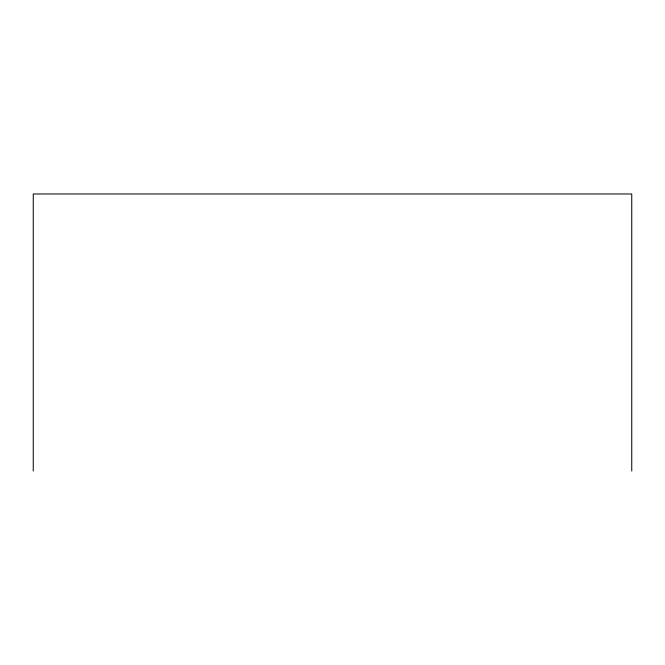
<?xml version="1.0" encoding="UTF-8"?>
<svg xmlns="http://www.w3.org/2000/svg" width="665" height="665" viewBox="0 0 665 665"><rect width="100%" height="100%" fill="white"/><g stroke="black" fill="none" stroke-linecap="round" stroke-linejoin="round"><path stroke-width="1" d="M631.75 471.028L631.75 193.972L33.25 193.972L33.25 471.028"/></g></svg>
